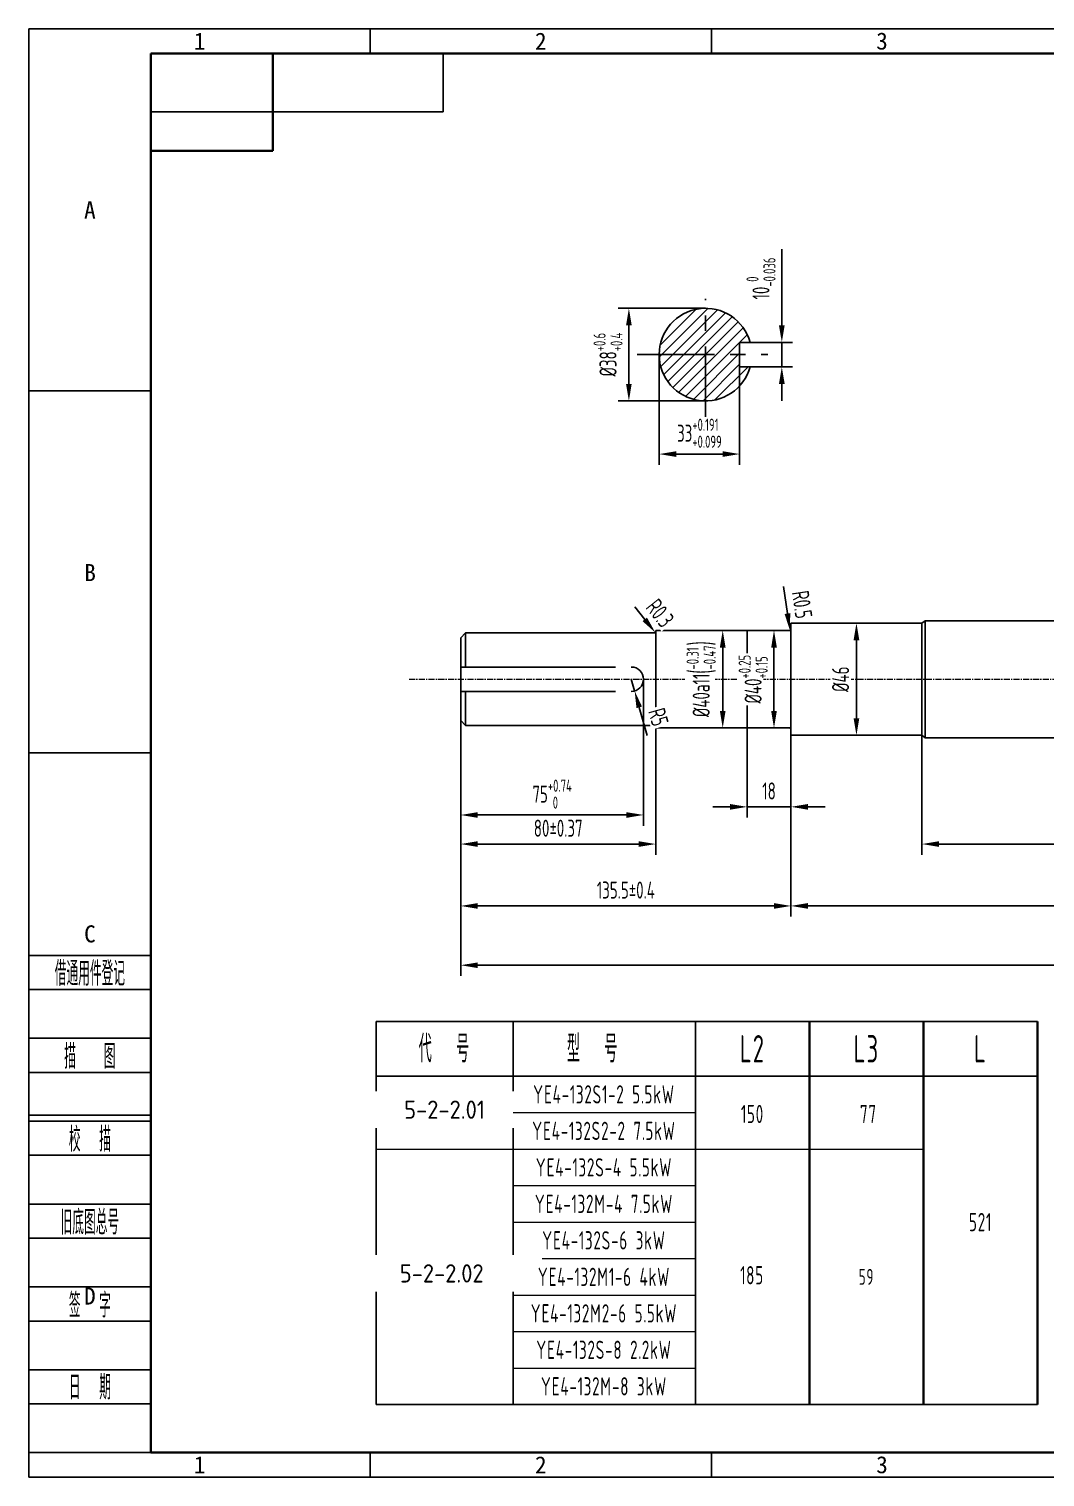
# Model space of a CAD drawing. Header units: millimetres. Extents: x 189 to 1029, y 82 to 676.
# Drawn here: x 189 to 606, y 82 to 676 of the extents above; entities that cross this region are included whole.
import ezdxf
from ezdxf.enums import TextEntityAlignment as Align

# ---------------------------------------------------------------- set-up
doc = ezdxf.new("R2010")
doc.units = ezdxf.units.MM
doc.header["$LTSCALE"] = 2
doc.linetypes.add('CENTER', pattern=[50.8, 31.75, -6.35, 6.35, -6.35])
doc.linetypes.add('G', pattern=[2, 1.25, -0.25, 0.25, -0.25])
for name, color, linetype, lineweight in [('05', 1, 'G', 0), ('1粗实线', 7, 'Continuous', 35), ('4剖面线层', 4, 'Continuous', 18), ('5标注层', 3, 'Continuous', 18), ('尺寸线层', 3, 'Continuous', 18), ('粗实线层', 7, 'Continuous', 35), ('细实线层', 7, 'Continuous', 18)]:
    doc.layers.add(name, color=color, linetype=linetype, lineweight=lineweight)
for name, color, linetype in [('2细线层', 3, 'Continuous'), ('6文字层', 2, 'Continuous'), ('6文本', 2, 'Continuous'), ('7标注层', 3, 'Continuous'), ('图框层', 7, 'Continuous')]:
    doc.layers.add(name, color=color, linetype=linetype)
doc.styles.add('PC_TEXTSTYLE', font='ISOCP.SHX', dxfattribs={"width": 0.707, "bigfont": 'GBCBIG.SHX'})
doc.styles.get("Standard").update_dxf_attribs({"font": 'SimSun.ttf'})
doc.styles.add('机械', font='isocp', dxfattribs={"width": 0.667, "bigfont": 'gbcbig.shx'})
doc.styles.add('标准', font='isocp', dxfattribs={"width": 0.667, "bigfont": 'gbcbig.shx'})
doc.dimstyles.new('GB_LINEAR', dxfattribs={"dimtxt": 3.5, "dimasz": 3.5, "dimexe": 2.2, "dimexo": 0, "dimgap": 1.5, "dimtad": 1, "dimdsep": 46, "dimtxsty": 'PC_TEXTSTYLE', "dimcen": 0, "dimclrd": 3, "dimclre": 3, "dimclrt": 2, "dimadec": 0, "dimazin": 2, "dimtp": 0.1, "dimtm": 0.1, "dimtfac": 0.71, "dimtdec": 3, "dimtmove": 0, "dimatfit": 3, "dimfxl": 1, "dimtfill": 1, "dimarcsym": 0})
doc.dimstyles.new('GB_RADIAL', dxfattribs={"dimtxt": 3.5, "dimasz": 3.5, "dimexe": 2.2, "dimexo": 2, "dimgap": 1.5, "dimtad": 1, "dimjust": 4, "dimdsep": 46, "dimtxsty": 'PC_TEXTSTYLE', "dimcen": 0, "dimclrd": 3, "dimclre": 3, "dimclrt": 2, "dimadec": 0, "dimazin": 2, "dimtp": 0.1, "dimtm": 0.1, "dimtfac": 0.71, "dimtdec": 3, "dimtmove": 0, "dimatfit": 2, "dimfxl": 1, "dimtfill": 1, "dimarcsym": 0})

# ---------------------------------------------------------------- blocks, each defined once
blk = doc.blocks.new('*D9')
at = {"layer": '7标注层', "color": 3, "linetype": 'Continuous', "lineweight": -2, "transparency": 16777216}
for p, q in [((473.34, 429.04), (468.94, 429.04)), ((473.34, 422.04), (473.34, 396.04)), ((473.34, 389.04), (468.94, 389.04))]:
    blk.add_line(p, q, dxfattribs=at)
at = {"layer": '7标注层', "color": 3, "transparency": 16777216}
for points in [[(474.51, 422.04), (472.17, 422.04), (473.34, 429.04)], [(472.17, 396.04), (474.51, 396.04), (473.34, 389.04)]]:
    blk.add_solid(points, dxfattribs=at)
at = {"layer": 'Defpoints', "color": 0, "transparency": 16777216}
for p in [(473.34, 429.04), (473.34, 389.04), (473.34, 389.04)]:
    blk.add_point(p, dxfattribs=at)
at = {"layer": '7标注层', "color": 2, "transparency": 16777216, "insert": (464.51, 409.04), "char_height": 7, "attachment_point": 5, "rotation": 90, "style": 'PC_TEXTSTYLE', "bg_fill": 3, "box_fill_scale": 1.1, "bg_fill_color": 257, "bg_fill_transparency": 0}
blk.add_mtext('{\\A1;%%c40{}{{a11\\H0.7143x;{\\H2x;\\W0.5;(}\\S-0.31^ -0.47;{\\H2x;\\W0.5;)}}}}', dxfattribs=at)
blk = doc.blocks.new('*D10')
at = {"layer": '7标注层', "color": 3, "linetype": 'Continuous', "lineweight": -2, "transparency": 16777216}
for p, q in [((528.21, 432.04), (523.81, 432.04)), ((528.21, 425.04), (528.21, 393.04)), ((528.21, 386.04), (523.81, 386.04))]:
    blk.add_line(p, q, dxfattribs=at)
at = {"layer": '7标注层', "color": 3, "transparency": 16777216}
for points in [[(529.38, 425.04), (527.04, 425.04), (528.21, 432.04)], [(527.04, 393.04), (529.38, 393.04), (528.21, 386.04)]]:
    blk.add_solid(points, dxfattribs=at)
at = {"layer": 'Defpoints', "color": 0, "transparency": 16777216}
for p in [(528.21, 432.04), (528.21, 386.04), (528.21, 386.04)]:
    blk.add_point(p, dxfattribs=at)
at = {"layer": '7标注层', "color": 2, "transparency": 16777216, "insert": (521.71, 409.04), "char_height": 7, "attachment_point": 5, "rotation": 90, "style": 'PC_TEXTSTYLE', "bg_fill": 3, "box_fill_scale": 1.1, "bg_fill_color": 257, "bg_fill_transparency": 0}
blk.add_mtext('%%c46', dxfattribs=at)
blk = doc.blocks.new('*D41')
at = {"layer": '7标注层', "color": 3, "linetype": 'Continuous', "lineweight": -2, "transparency": 16777216}
for p, q in [((501.34, 389.04), (501.34, 311.64)), ((800.34, 389.04), (800.34, 311.64)), ((508.34, 316.04), (793.34, 316.04))]:
    blk.add_line(p, q, dxfattribs=at)
at = {"layer": '7标注层', "color": 3, "transparency": 16777216}
for points in [[(508.34, 317.21), (508.34, 314.87), (501.34, 316.04)], [(793.34, 314.87), (793.34, 317.21), (800.34, 316.04)]]:
    blk.add_solid(points, dxfattribs=at)
at = {"layer": 'Defpoints', "color": 0, "transparency": 16777216}
for p in [(501.34, 389.04), (800.34, 389.04), (800.34, 316.04)]:
    blk.add_point(p, dxfattribs=at)
at = {"layer": '7标注层', "color": 2, "transparency": 16777216, "insert": (650.84, 324.59), "char_height": 7, "attachment_point": 5, "style": 'PC_TEXTSTYLE', "bg_fill": 3, "box_fill_scale": 1.1, "bg_fill_color": 257, "bg_fill_transparency": 0}
blk.add_mtext('{\\A1;299h11{}{\\H0.71x;\\C2;\\S 0^ -0.32;}}', dxfattribs=at)
blk = doc.blocks.new('*D4')
at = {"layer": '7标注层', "color": 3, "linetype": 'Continuous', "lineweight": -2, "transparency": 16777216}
for p, q in [((555.08, 386.04), (555.08, 337.02)), ((741.34, 386.04), (741.34, 337.02)), ((562.08, 341.42), (734.34, 341.42))]:
    blk.add_line(p, q, dxfattribs=at)
at = {"layer": '7标注层', "color": 3, "transparency": 16777216}
for points in [[(562.08, 342.59), (562.08, 340.26), (555.08, 341.42)], [(734.34, 340.26), (734.34, 342.59), (741.34, 341.42)]]:
    blk.add_solid(points, dxfattribs=at)
at = {"layer": 'Defpoints', "color": 0, "transparency": 16777216}
for p in [(555.08, 386.04), (741.34, 386.04), (741.34, 341.42)]:
    blk.add_point(p, dxfattribs=at)
at = {"layer": '7标注层', "color": 2, "transparency": 16777216, "insert": (649.69, 347.92), "char_height": 7, "attachment_point": 5, "style": 'PC_TEXTSTYLE', "bg_fill": 3, "box_fill_scale": 1.1, "bg_fill_color": 257, "bg_fill_transparency": 0}
blk.add_mtext('L2', dxfattribs=at)
blk = doc.blocks.new('*D7')
at = {"layer": '7标注层', "color": 3, "linetype": 'Continuous', "lineweight": -2, "transparency": 16777216}
for p, q in [((365.84, 392.04), (365.84, 311.64)), ((501.34, 389.04), (501.34, 311.64)), ((494.34, 316.04), (372.84, 316.04))]:
    blk.add_line(p, q, dxfattribs=at)
at = {"layer": '7标注层', "color": 3, "transparency": 16777216}
for points in [[(372.84, 317.21), (372.84, 314.87), (365.84, 316.04)], [(494.34, 314.87), (494.34, 317.21), (501.34, 316.04)]]:
    blk.add_solid(points, dxfattribs=at)
at = {"layer": 'Defpoints', "color": 0, "transparency": 16777216}
for p in [(365.84, 392.04), (501.34, 389.04), (365.84, 316.04)]:
    blk.add_point(p, dxfattribs=at)
at = {"layer": '7标注层', "color": 2, "transparency": 16777216, "insert": (433.59, 322.54), "char_height": 7, "attachment_point": 5, "style": 'PC_TEXTSTYLE', "bg_fill": 3, "box_fill_scale": 1.1, "bg_fill_color": 257, "bg_fill_transparency": 0}
blk.add_mtext('135.5%%p0.4', dxfattribs=at)
blk = doc.blocks.new('*D25')
at = {"layer": '7标注层', "color": 3, "linetype": 'Continuous', "lineweight": -2, "transparency": 16777216}
for p, q in [((365.84, 392.04), (365.84, 287.31)), ((877.34, 396.44), (877.34, 287.31)), ((372.84, 291.71), (870.34, 291.71))]:
    blk.add_line(p, q, dxfattribs=at)
at = {"layer": '7标注层', "color": 3, "transparency": 16777216}
for points in [[(372.84, 292.87), (372.84, 290.54), (365.84, 291.71)], [(870.34, 290.54), (870.34, 292.87), (877.34, 291.71)]]:
    blk.add_solid(points, dxfattribs=at)
at = {"layer": 'Defpoints', "color": 0, "transparency": 16777216}
for p in [(365.84, 392.04), (877.34, 396.44), (877.34, 291.71)]:
    blk.add_point(p, dxfattribs=at)
at = {"layer": '7标注层', "color": 2, "transparency": 16777216, "insert": (621.59, 298.21), "char_height": 7, "attachment_point": 5, "style": 'PC_TEXTSTYLE', "bg_fill": 3, "box_fill_scale": 1.1, "bg_fill_color": 257, "bg_fill_transparency": 0}
blk.add_mtext('L%%p1', dxfattribs=at)
blk = doc.blocks.new('*D8')
at = {"layer": '7标注层', "color": 3, "linetype": 'Continuous', "lineweight": -2, "transparency": 16777216}
for p, q in [((483.34, 389.04), (483.34, 352.28)), ((501.34, 389.04), (501.34, 352.28)), ((476.34, 356.68), (469.34, 356.68)), ((483.34, 356.68), (501.34, 356.68)), ((508.34, 356.68), (515.34, 356.68))]:
    blk.add_line(p, q, dxfattribs=at)
at = {"layer": '7标注层', "color": 3, "transparency": 16777216}
for points in [[(476.34, 355.51), (476.34, 357.84), (483.34, 356.68)], [(508.34, 357.84), (508.34, 355.51), (501.34, 356.68)]]:
    blk.add_solid(points, dxfattribs=at)
at = {"layer": 'Defpoints', "color": 0, "transparency": 16777216}
for p in [(483.34, 389.04), (501.34, 389.04), (501.34, 356.68)]:
    blk.add_point(p, dxfattribs=at)
at = {"layer": '7标注层', "color": 2, "transparency": 16777216, "insert": (492.34, 363.18), "char_height": 7, "attachment_point": 5, "style": 'PC_TEXTSTYLE', "bg_fill": 3, "box_fill_scale": 1.1, "bg_fill_color": 257, "bg_fill_transparency": 0}
blk.add_mtext('18', dxfattribs=at)
blk = doc.blocks.new('*D14')
at = {"layer": '7标注层', "color": 3, "linetype": 'Continuous', "lineweight": -2, "transparency": 16777216}
for p, q in [((466.27, 561.19), (430.44, 561.19)), ((434.84, 554.19), (434.84, 530.19)), ((466.27, 523.19), (430.44, 523.19))]:
    blk.add_line(p, q, dxfattribs=at)
at = {"layer": '7标注层', "color": 3, "transparency": 16777216}
for points in [[(436, 554.19), (433.67, 554.19), (434.84, 561.19)], [(433.67, 530.19), (436, 530.19), (434.84, 523.19)]]:
    blk.add_solid(points, dxfattribs=at)
at = {"layer": 'Defpoints', "color": 0, "transparency": 16777216}
for p in [(466.27, 561.19), (434.84, 523.19), (466.27, 523.19)]:
    blk.add_point(p, dxfattribs=at)
at = {"layer": '7标注层', "color": 2, "transparency": 16777216, "insert": (426.29, 542.19), "char_height": 7, "attachment_point": 5, "rotation": 90, "style": 'PC_TEXTSTYLE', "bg_fill": 3, "box_fill_scale": 1.1, "bg_fill_color": 257, "bg_fill_transparency": 0}
blk.add_mtext('{\\A1;%%c38{}{\\H0.71x;\\C2;\\S+0.6^ +0.4;}}', dxfattribs=at)
blk = doc.blocks.new('*D13')
at = {"layer": '7标注层', "color": 3, "linetype": 'Continuous', "lineweight": -2, "transparency": 16777216}
for p, q in [((497.59, 554.19), (497.59, 585.39)), ((480.27, 547.19), (501.99, 547.19)), ((497.59, 547.19), (497.59, 537.19)), ((480.27, 537.19), (501.99, 537.19)), ((497.59, 530.19), (497.59, 523.19))]:
    blk.add_line(p, q, dxfattribs=at)
at = {"layer": '7标注层', "color": 3, "transparency": 16777216}
for points in [[(496.42, 554.19), (498.76, 554.19), (497.59, 547.19)], [(498.76, 530.19), (496.42, 530.19), (497.59, 537.19)]]:
    blk.add_solid(points, dxfattribs=at)
at = {"layer": 'Defpoints', "color": 0, "transparency": 16777216}
for p in [(480.27, 547.19), (480.27, 537.19), (497.59, 537.19)]:
    blk.add_point(p, dxfattribs=at)
at = {"layer": '7标注层', "color": 2, "transparency": 16777216, "insert": (489.04, 573.38), "char_height": 7, "attachment_point": 5, "rotation": 90, "style": 'PC_TEXTSTYLE', "bg_fill": 3, "box_fill_scale": 1.1, "bg_fill_color": 257, "bg_fill_transparency": 0}
blk.add_mtext('{\\A1;10{}{\\H0.71x;\\C2;\\S 0^ -0.036;}}', dxfattribs=at)
blk = doc.blocks.new('*D12')
at = {"layer": '7标注层', "color": 3, "linetype": 'Continuous', "lineweight": -2, "transparency": 16777216}
for p, q in [((447.27, 542.19), (447.27, 496.99)), ((480.27, 542.19), (480.27, 496.99)), ((454.27, 501.39), (473.27, 501.39))]:
    blk.add_line(p, q, dxfattribs=at)
at = {"layer": '7标注层', "color": 3, "transparency": 16777216}
for points in [[(454.27, 502.56), (454.27, 500.22), (447.27, 501.39)], [(473.27, 500.22), (473.27, 502.56), (480.27, 501.39)]]:
    blk.add_solid(points, dxfattribs=at)
at = {"layer": 'Defpoints', "color": 0, "transparency": 16777216}
for p in [(447.27, 542.19), (480.27, 542.19), (480.27, 501.39)]:
    blk.add_point(p, dxfattribs=at)
at = {"layer": '7标注层', "color": 2, "transparency": 16777216, "insert": (463.77, 509.94), "char_height": 7, "attachment_point": 5, "style": 'PC_TEXTSTYLE', "bg_fill": 3, "box_fill_scale": 1.1, "bg_fill_color": 257, "bg_fill_transparency": 0}
blk.add_mtext('{\\A1;33{}{\\H0.71x;\\C2;\\S+0.191^ +0.099;}}', dxfattribs=at)
blk = doc.blocks.new('ZwmFrameMain_A3^_^无分区图框^_^landscape')
at = {"layer": '1粗实线'}
for p, q in [((390, 287), (0, 287)), ((0, 287), (0, 0)), ((25, 287), (25, 267)), ((25, 267), (0, 267)), ((0, 0), (390, 0))]:
    blk.add_line(p, q, dxfattribs=at)
at = {"layer": '2细线层'}
for p, q in [((395, 292), (-25, 292)), ((-25, 292), (0, 292)), ((-25, 287), (-25, 292)), ((45, 287), (45, 292)), ((115, 287), (115, 292)), ((-25, 289), (-25, -5)), ((-25, 217.75), (0, 217.75)), ((-25, 143.5), (0, 143.5)), ((-25, 69.25), (0, 69.25)), ((45, -5), (45, 0)), ((115, -5), (115, 0)), ((-25, -5), (395, -5))]:
    blk.add_line(p, q, dxfattribs=at)
at = {"layer": '6文本', "char_height": 3.5, "attachment_point": 5}
for s, insert in [('1', (10, 289.5)), ('2', (80, 289.5)), ('3', (150, 289.5)), ('A', (-12.5, 254.875)), ('B', (-12.458, 180.5)), ('C', (-12.5, 106.375)), ('D', (-12.5, 32.125)), ('1', (10, -2.5)), ('2', (80, -2.5)), ('3', (150, -2.5))]:
    blk.add_mtext_dynamic_manual_height_columns(s, width=32.54412, gutter_width=159.57, heights=[0], dxfattribs=dict(at, insert=insert))
blk = doc.blocks.new('ZwmFrameMain_图样代号')
at = {"layer": '2细线层', "linetype": 'Continuous'}
for p in [(60, 0), (0, -12)]:
    blk.add_line(p, (60, -12), dxfattribs=at)
at = {"layer": '6文字层', "style": 'PC_TEXTSTYLE', "width": 3.066155}
blk.add_attdef('图样代号', text='', height=7, rotation=180, dxfattribs=at).set_placement((58.24, -2.4), (2.35, -2.4), align=Align.FIT)
blk = doc.blocks.new('ZwmFrameMain_附加栏')
at = {"layer": '2细线层'}
for p, q in [((-25, 102), (0, 102)), ((-25, 95), (0, 95)), ((-25, 85), (0, 85)), ((-25, 78), (0, 78)), ((-25, 68), (0, 68)), ((-25, 61), (0, 61)), ((-25, 51), (0, 51)), ((-25, 44), (0, 44)), ((-25, 34), (0, 34)), ((-25, 27), (0, 27)), ((-25, 17), (0, 17)), ((-25, 10), (0, 10)), ((-25, 0), (0, 0))]:
    blk.add_line(p, q, dxfattribs=at)
at = {"layer": '6文字层', "color": 3, "style": 'PC_TEXTSTYLE'}
for s, width, p in [('借通用件登记', 0.667, (-12.5, 98.5)), ('描   图', 0.6667, (-12.5, 81.5)), ('校  描', 0.667, (-12.5, 64.5)), ('旧底图总号', 0.667, (-12.5, 47.5)), ('签  字', 0.667, (-12.5, 30.5)), ('日  期', 0.667, (-12.49, 13.6))]:
    blk.add_text(s, height=5, dxfattribs=dict(at, width=width)).set_placement(p, align=Align.MIDDLE)
at = {"layer": '6文字层', "style": 'PC_TEXTSTYLE'}
for tag, width, p, p2 in [('借通用件登记', 0.671328, (-23.44, 86.36), (-1.25, 86.36)), ('描图', 2.120922, (-23.44, 69.36), (-1.25, 69.36)), ('校图', 2.149976, (-23.75, 52.06), (-1.25, 52.06)), ('旧底图总号', 0.761452, (-22.84, 35.67), (-1.86, 35.67)), ('签字', 2.026939, (-23.14, 18.37), (-1.56, 18.37)), ('日期', 1.89999, (-22.84, 1.37), (-2.17, 1.37))]:
    blk.add_attdef(tag, text='', height=5, dxfattribs=dict(at, width=width)).set_placement(p, p2, align=Align.FIT)
blk = doc.blocks.new('*D22')
at = {"layer": '5标注层', "color": 3, "lineweight": -2, "transparency": 16777216}
blk.add_line((437.29, 438.67), (441.36, 433.58), dxfattribs=at)
at = {"layer": '5标注层', "color": 2, "transparency": 16777216, "insert": (447.64, 436.13), "char_height": 7, "attachment_point": 5, "rotation": 308.62656, "style": 'PC_TEXTSTYLE', "bg_fill": 3, "box_fill_scale": 1.1, "bg_fill_color": 257, "bg_fill_transparency": 0}
blk.add_mtext('R0.3', dxfattribs=at)
at = {"layer": '5标注层', "color": 3, "transparency": 16777216}
blk.add_solid([(440.45, 432.85), (442.27, 434.3), (445.73, 428.11)], dxfattribs=at)
at = {"layer": 'Defpoints', "color": 0, "transparency": 16777216}
for p in [(445.54, 428.34), (445.73, 428.11)]:
    blk.add_point(p, dxfattribs=at)
blk = doc.blocks.new('*D23')
at = {"layer": '5标注层', "color": 3, "lineweight": -2, "transparency": 16777216}
blk.add_line((498.27, 447.05), (499.89, 435.97), dxfattribs=at)
at = {"layer": 'Defpoints', "color": 0, "transparency": 16777216}
for p in [(500.84, 429.54), (500.91, 429.05)]:
    blk.add_point(p, dxfattribs=at)
at = {"layer": '5标注层', "color": 2, "transparency": 16777216, "insert": (505.92, 439.65), "char_height": 7, "attachment_point": 5, "rotation": 278.36621, "style": 'PC_TEXTSTYLE', "bg_fill": 3, "box_fill_scale": 1.1, "bg_fill_color": 257, "bg_fill_transparency": 0}
blk.add_mtext('R0.5', dxfattribs=at)
at = {"layer": '5标注层', "color": 3, "transparency": 16777216}
blk.add_solid([(498.74, 435.8), (501.05, 436.14), (500.91, 429.05)], dxfattribs=at)
blk = doc.blocks.new('*D24')
at = {"layer": '5标注层', "color": 3, "linetype": 'Continuous', "lineweight": -2, "transparency": 16777216}
for p, q in [((365.84, 409.04), (365.84, 348.94)), ((440.84, 409.04), (440.84, 348.94)), ((433.84, 353.34), (372.84, 353.34))]:
    blk.add_line(p, q, dxfattribs=at)
at = {"layer": '5标注层', "color": 3, "transparency": 16777216}
for points in [[(372.84, 354.5), (372.84, 352.17), (365.84, 353.34)], [(433.84, 352.17), (433.84, 354.5), (440.84, 353.34)]]:
    blk.add_solid(points, dxfattribs=at)
at = {"layer": 'Defpoints', "color": 0, "transparency": 16777216}
for p in [(365.84, 409.04), (440.84, 409.04), (365.84, 353.34)]:
    blk.add_point(p, dxfattribs=at)
at = {"layer": '5标注层', "color": 2, "transparency": 16777216, "insert": (403.34, 361.89), "char_height": 7, "attachment_point": 5, "style": 'PC_TEXTSTYLE', "bg_fill": 3, "box_fill_scale": 1.1, "bg_fill_color": 257, "bg_fill_transparency": 0}
blk.add_mtext('{\\A1;75{}{\\H0.71x;\\C2;\\S+0.74^  0;}}', dxfattribs=at)
blk = doc.blocks.new('*D26')
at = {"layer": '5标注层', "color": 3, "linetype": 'Continuous', "lineweight": -2, "transparency": 16777216}
for p, q in [((365.84, 392.04), (365.84, 337.02)), ((445.84, 389.04), (445.84, 337.02)), ((438.84, 341.42), (372.84, 341.42))]:
    blk.add_line(p, q, dxfattribs=at)
at = {"layer": '5标注层', "color": 3, "transparency": 16777216}
for points in [[(372.84, 342.59), (372.84, 340.26), (365.84, 341.42)], [(438.84, 340.26), (438.84, 342.59), (445.84, 341.42)]]:
    blk.add_solid(points, dxfattribs=at)
at = {"layer": 'Defpoints', "color": 0, "transparency": 16777216}
for p in [(365.84, 392.04), (445.84, 389.04), (365.84, 341.42)]:
    blk.add_point(p, dxfattribs=at)
at = {"layer": '5标注层', "color": 2, "transparency": 16777216, "insert": (405.84, 347.92), "char_height": 7, "attachment_point": 5, "style": 'PC_TEXTSTYLE', "bg_fill": 3, "box_fill_scale": 1.1, "bg_fill_color": 257, "bg_fill_transparency": 0}
blk.add_mtext('80%%p0.37', dxfattribs=at)
blk = doc.blocks.new('*D33')
at = {"layer": '5标注层', "color": 3, "linetype": 'Continuous', "lineweight": -2, "transparency": 16777216}
for p, q in [((491.47, 429.04), (498.78, 429.04)), ((494.38, 422.04), (494.38, 396.04)), ((491.47, 389.04), (498.78, 389.04))]:
    blk.add_line(p, q, dxfattribs=at)
at = {"layer": '5标注层', "color": 3, "transparency": 16777216}
for points in [[(495.55, 422.04), (493.22, 422.04), (494.38, 429.04)], [(493.22, 396.04), (495.55, 396.04), (494.38, 389.04)]]:
    blk.add_solid(points, dxfattribs=at)
at = {"layer": 'Defpoints', "color": 0, "transparency": 16777216}
for p in [(491.47, 429.04), (491.47, 389.04), (494.38, 389.04)]:
    blk.add_point(p, dxfattribs=at)
at = {"layer": '5标注层', "color": 2, "transparency": 16777216, "insert": (485.83, 409.04), "char_height": 7, "attachment_point": 5, "rotation": 90, "style": 'PC_TEXTSTYLE', "bg_fill": 3, "box_fill_scale": 1.1, "bg_fill_color": 257, "bg_fill_transparency": 0}
blk.add_mtext('{\\A1;%%c40{}{\\H0.71x;\\C2;\\S+0.25^ +0.15;}}', dxfattribs=at)
blk = doc.blocks.new('*D35')
at = {"layer": '5标注层', "color": 3, "lineweight": -2, "transparency": 16777216}
for p, q in [((435.84, 409.04), (437.2, 404.23)), ((442.33, 386), (439.1, 397.49))]:
    blk.add_line(p, q, dxfattribs=at)
at = {"layer": 'Defpoints', "color": 0, "transparency": 16777216}
for p in [(435.84, 409.04), (437.2, 404.23)]:
    blk.add_point(p, dxfattribs=at)
at = {"layer": '5标注层', "color": 2, "transparency": 16777216, "insert": (446.97, 393.51), "char_height": 7, "attachment_point": 5, "rotation": 285.73969, "style": 'PC_TEXTSTYLE', "bg_fill": 3, "box_fill_scale": 1.1, "bg_fill_color": 257, "bg_fill_transparency": 0}
blk.add_mtext('R5', dxfattribs=at)
at = {"layer": '5标注层', "color": 3, "transparency": 16777216}
blk.add_solid([(440.22, 397.81), (437.97, 397.17), (437.2, 404.23)], dxfattribs=at)

msp = doc.modelspace()

# ---------------------------------------------------------------- hatches: boundary and pattern name
at = {"layer": '4剖面线层'}
h = msp.add_hatch(dxfattribs=at)
h.set_pattern_fill('ANSI31', color=256)
h.set_pattern_definition([(45, (447.2657, 523.1925), (-2.24506, 2.24506), [])])
h.paths.add_polyline_path([(447.266, 542.193), (466.266, 542.193), (466.266, 523.193, -0.4142136)])
h.paths.add_polyline_path([(447.266, 542.193, -0.4142136), (466.266, 561.193), (466.266, 542.193)])
h.paths.add_polyline_path([(466.266, 523.193), (466.266, 542.193), (480.266, 542.193), (480.266, 537.193), (484.596, 537.193, -0.3382016)])
h.paths.add_polyline_path([(466.266, 542.193), (466.266, 561.193, -0.3382016), (484.596, 547.193), (480.266, 547.193), (480.266, 542.193)])

# ---------------------------------------------------------------- linework, layer by layer
at = {"color": 1, "linetype": 'CENTER', "ltscale": 0.5}
for p, q in [((466.266, 513.785), (466.266, 565.13)), ((438.257, 542.193), (491.861, 542.193))]:
    msp.add_line(p, q, dxfattribs=at)
at = {"linetype": 'CENTER'}
for p, q in [((480.266, 537.193), (480.266, 547.193)), ((365.84, 426.041), (367.84, 428.041)), ((367.84, 428.041), (367.84, 414.041)), ((501.34, 432.041), (501.34, 429.541)), ((365.84, 409.041), (365.84, 426.041)), ((365.84, 414.041), (435.84, 414.041)), ((365.84, 409.041), (365.84, 392.041)), ((365.84, 404.041), (435.84, 404.041)), ((367.84, 404.041), (367.84, 390.041)), ((440.84, 409.041), (440.84, 409.041)), ((365.84, 392.041), (367.84, 390.041)), ((501.34, 386.041), (501.34, 388.541))]:
    msp.add_line(p, q, dxfattribs=at)
for p, q in [((480.266, 547.193), (484.596, 547.193)), ((480.266, 537.193), (484.596, 537.193)), ((445.54, 428.041), (367.84, 428.041)), ((500.84, 429.041), (445.84, 429.041)), ((445.84, 429.041), (445.84, 428.341)), ((445.84, 428.341), (445.84, 389.741)), ((501.34, 432.041), (555.079, 432.041)), ((556.34, 433.041), (555.079, 432.041)), ((555.079, 386.041), (555.079, 432.041)), ((556.34, 433.041), (741.34, 433.041)), ((556.34, 433.041), (556.34, 409.041)), ((556.34, 385.041), (556.34, 409.041)), ((445.54, 390.041), (367.84, 390.041)), ((445.84, 389.741), (445.84, 389.041)), ((500.84, 389.041), (445.84, 389.041)), ((501.34, 386.041), (555.079, 386.041)), ((556.34, 385.041), (555.079, 386.041)), ((556.34, 385.041), (741.34, 385.041)), ((331.164, 268.676), (331.164, 111.498)), ((331.164, 268.676), (462.146, 268.676)), ((387.299, 268.676), (387.299, 111.498)), ((462.146, 268.676), (462.146, 111.498)), ((462.146, 268.676), (602.483, 268.676)), ((331.164, 246.222), (462.146, 246.222)), ((462.146, 246.222), (602.483, 246.222)), ((331.164, 111.498), (462.146, 111.498)), ((462.146, 111.498), (602.483, 111.498))]:
    msp.add_line(p, q)
for centre, radius, start, end in [((466.266, 542.193), 19, 15.257523, 344.742477), ((445.54, 428.341), 0.3, 270, 0), ((500.84, 429.541), 0.5, 270, 0)]:
    msp.add_arc(centre, radius, start, end)
at = {"layer": '05'}
msp.add_line((344.632, 409.041), (905.512, 409.041), dxfattribs=at)
at = {"layer": '粗实线层'}
for p, q in [((508.925, 268.676), (508.925, 111.498)), ((555.704, 268.676), (555.704, 111.498)), ((602.483, 268.676), (602.483, 111.498))]:
    msp.add_line(p, q, dxfattribs=at)
at = {"layer": '细实线层'}
for p, q in [((331.164, 216.283), (462.146, 216.283)), ((462.146, 216.283), (555.704, 216.283)), ((387.299, 201.314), (462.146, 201.314)), ((387.299, 186.345), (462.146, 186.345)), ((387.299, 171.375), (462.146, 171.375)), ((387.299, 156.406), (462.146, 156.406)), ((387.299, 141.437), (462.146, 141.437)), ((387.299, 126.467), (462.146, 126.467))]:
    msp.add_line(p, q, dxfattribs=at)

# ---------------------------------------------------------------- block references
at = {"layer": '图框层', "xscale": 2, "yscale": 2, "zscale": 2}
for name, p in [('ZwmFrameMain_图样代号', (238.694, 665.769)), ('ZwmFrameMain_附加栏', (238.694, 91.769))]:
    msp.add_blockref(name, p, dxfattribs=at)

# ---------------------------------------------------------------- texts
at = {"layer": '尺寸线层', "linetype": 'Continuous', "lineweight": 18, "char_height": 11.227, "attachment_point": 5, "line_spacing_factor": 0.839832, "style": '标准'}
for s, insert, width in [('\\T1.1;代  号', (359.232, 257.449), 56.13497), ('\\T1.1;型  号', (420.045, 257.449), 65.4908), ('\\T1.1;L2', (485.535, 257.449), 46.77914), ('\\T1.1;L3', (532.314, 257.449), 46.77914), ('\\T1.1;L', (579.094, 257.449), 46.77914)]:
    msp.add_mtext(s, dxfattribs=dict(at, insert=insert, width=width))
at = {"layer": '尺寸线层', "attachment_point": 5, "line_spacing_factor": 0.839832, "style": '机械'}
for s, insert, char_height, width in [('{\\T1.1;150}', (485.535, 230.701), 7.48466, 46.77914), ('{\\T1.1;77}', (533.107, 230.701), 7.4847, 46.77914), ('{\\T1.1;YE4-132S-4 5.5kW}', (424.722, 208.799), 7.48466, 74.84663), ('{\\T1.1;YE4-132M-4 7.5kW}', (424.722, 193.829), 7.48466, 74.84663), ('{\\T1.1;521}', (579.094, 186.345), 7.48466, 46.77914), ('{\\T1.1;YE4-132S-6 3kW}', (424.722, 178.86), 7.48466, 74.84663), ('{\\T1.1;YE4-132M1-6 4kW}', (424.722, 163.891), 7.48466, 74.84663), ('{\\T1.1;185}', (485.379, 164.549), 7.48466, 46.77914), ('{\\T1.1;59}', (532.314, 163.891), 6.5491, 46.77914), ('{\\T1.1;YE4-132M2-6 5.5kW}', (424.722, 148.921), 7.48466, 74.84663), ('{\\T1.1;YE4-132S-8 2.2kW}', (424.722, 133.952), 7.48466, 74.84663), ('{\\T1.1;YE4-132M-8 3kW}', (424.722, 118.983), 7.48466, 74.84663)]:
    msp.add_mtext(s, dxfattribs=dict(at, insert=insert, char_height=char_height, width=width))

# ---------------------------------------------------------------- next in the draw order: dimensions: what is measured, and where the dimension line sits
at = {"layer": '7标注层'}
dim = msp.add_linear_dim(base=(497.589, 537.193), p1=(480.266, 547.193), p2=(480.266, 537.193), angle=90, text='{\\A1;<>{}{\\H0.71x;\\C2;\\S 0^ -0.036;}}', dimstyle='GB_LINEAR', override={"dimscale": 2, "dimpost": '<>', "dimtol": 0, "dimlim": 0, "dimtp": 0, "dimtm": 0.036, "dimtvp": 0.1}, dxfattribs=at)
dim.commit()
dim.dimension.update_dxf_attribs({"geometry": '*D13', "text_midpoint": (497.589, 573.381), "dimtype": 160})
dim = msp.add_linear_dim(base=(434.837, 523.193), p1=(466.266, 561.193), p2=(466.266, 523.193), angle=90, text='{\\A1;%%c<>{}{\\H0.71x;\\C2;\\S+0.6^ +0.4;}}', dimstyle='GB_LINEAR', override={"dimscale": 2, "dimpost": '<>', "dimtol": 0, "dimlim": 0, "dimtp": 0.6, "dimtm": -0.4, "dimtvp": 0.1}, dxfattribs=at)
dim.commit()
dim.dimension.update_dxf_attribs({"geometry": '*D14', "text_midpoint": (426.285, 542.193)})
at = {"layer": '7标注层', "linetype": 'CENTER'}
for base, p1, p2, text, override, picture, middle in [((473.34, 389.041), (473.34, 429.041), (473.34, 389.041), '{\\A1;%%c<>{}{{a11\\H0.7143x;{\\H2x;\\W0.5;(}\\S-0.31^ -0.47;{\\H2x;\\W0.5;)}}}}', {"dimscale": 2, "dimpost": '<>', "dimtol": 0, "dimlim": 0, "dimtp": -0.31, "dimtm": 0.47, "dimtvp": 0.1}, '*D9', (464.505, 409.041)), ((528.21, 386.041), (528.21, 432.041), (528.21, 386.041), '%%c<>', {"dimscale": 2, "dimpost": '<>', "dimtvp": 0.1}, '*D10', (521.71, 409.041))]:
    dim = msp.add_linear_dim(base=base, p1=p1, p2=p2, angle=90, text=text, dimstyle='GB_LINEAR', override=override, dxfattribs=at)
    dim.commit()
    dim.dimension.update_dxf_attribs({"geometry": picture, "text_midpoint": middle})

# ---------------------------------------------------------------- next in the draw order: dimensions: what is measured, and where the dimension line sits
at = {"layer": '7标注层'}
dim = msp.add_linear_dim(base=(480.266, 501.388), p1=(447.266, 542.193), p2=(480.266, 542.193), text='{\\A1;<>{}{\\H0.71x;\\C2;\\S+0.191^ +0.099;}}', dimstyle='GB_LINEAR', override={"dimscale": 2, "dimpost": '<>', "dimtol": 0, "dimlim": 0, "dimtp": 0.191, "dimtm": -0.099, "dimtvp": 0.1}, dxfattribs=at)
dim.commit()
dim.dimension.update_dxf_attribs({"geometry": '*D12', "text_midpoint": (463.766, 509.941)})
at = {"layer": '7标注层', "linetype": 'CENTER'}
dim = msp.add_linear_dim(base=(800.34, 316.041), p1=(501.34, 389.041), p2=(800.34, 389.041), text='{\\A1;299h11{}{\\H0.71x;\\C2;\\S 0^ -0.32;}}', dimstyle='GB_LINEAR', override={"dimscale": 2, "dimpost": '<>', "dimtol": 0, "dimlim": 0, "dimtp": 0, "dimtm": 0.32, "dimtvp": 0.1}, dxfattribs=at)
dim.commit()
dim.dimension.update_dxf_attribs({"geometry": '*D41', "text_midpoint": (650.84, 316.041), "dimtype": 160})

# ---------------------------------------------------------------- next in the draw order: dimensions: what is measured, and where the dimension line sits
dim = msp.add_linear_dim(base=(365.84, 316.041), p1=(501.34, 389.041), p2=(365.84, 392.041), text='<>%%p0.4', dimstyle='GB_LINEAR', override={"dimscale": 2, "dimpost": '<>', "dimtvp": 0.1}, dxfattribs=at)
dim.commit()
dim.dimension.update_dxf_attribs({"geometry": '*D7', "text_midpoint": (433.59, 322.541)})
dim = msp.add_linear_dim(base=(741.34, 341.422), p1=(555.079, 386.041), p2=(741.34, 386.041), text='L2', dimstyle='GB_LINEAR', override={"dimscale": 2, "dimpost": '<>', "dimtvp": 0.1}, dxfattribs=at)
dim.commit()
dim.dimension.update_dxf_attribs({"geometry": '*D4', "text_midpoint": (649.694, 341.422), "dimtype": 160})

# ---------------------------------------------------------------- next in the draw order: dimensions: what is measured, and where the dimension line sits
dim = msp.add_linear_dim(base=(877.34, 291.705), p1=(365.84, 392.041), p2=(877.34, 396.441), text='L%%p1', dimstyle='GB_LINEAR', override={"dimscale": 2, "dimpost": '<>', "dimtvp": 0.1}, dxfattribs=at)
dim.commit()
dim.dimension.update_dxf_attribs({"geometry": '*D25', "text_midpoint": (621.59, 298.205)})

# ---------------------------------------------------------------- next in the draw order: linework, layer by layer
at = {"linetype": 'CENTER'}
msp.add_line((483.34, 429.041), (483.34, 389.041), dxfattribs=at)
msp.add_arc((445.54, 389.741), 0.3, 0, 90)

# ---------------------------------------------------------------- next in the draw order: dimensions: what is measured, and where the dimension line sits
at = {"layer": '7标注层', "linetype": 'CENTER'}
dim = msp.add_linear_dim(base=(501.34, 356.676), p1=(483.34, 389.041), p2=(501.34, 389.041), dimstyle='GB_LINEAR', override={"dimscale": 2, "dimlfac": 1, "dimtvp": 0.1}, dxfattribs=at)
dim.commit()
dim.dimension.update_dxf_attribs({"geometry": '*D8', "text_midpoint": (492.34, 363.176)})

# ---------------------------------------------------------------- next in the draw order: linework, layer by layer
msp.add_line((501.34, 429.541), (501.34, 388.541))
msp.add_arc((500.84, 388.541), 0.5, 360, 90)

# ---------------------------------------------------------------- next in the draw order: block references
at = {"layer": '图框层', "xscale": 2, "yscale": 2, "zscale": 2}
msp.add_blockref('ZwmFrameMain_A3^_^无分区图框^_^landscape', (238.694, 91.769), dxfattribs=at)

# ---------------------------------------------------------------- next in the draw order: texts
at = {"layer": '尺寸线层', "char_height": 7.48466, "width": 74.84663, "attachment_point": 5, "line_spacing_factor": 0.839832, "style": '机械', "bg_fill": 2}
for s, insert in [('{\\Fisocp.shx|c134;\\W1;5-2-2.01}', (359.232, 232.468)), ('{\\Fisocp.shx|c134;\\W1;5-2-2.02}', (358.048, 165.301))]:
    msp.add_mtext(s, dxfattribs=dict(at, insert=insert))

# ---------------------------------------------------------------- next in the draw order: dimensions: what is measured, and where the dimension line sits
at = {"layer": '5标注层'}
for center, mpoint, picture, middle in [((445.54, 428.341), (445.728, 428.107), '*D22', (442.558, 432.074)), ((500.84, 429.541), (500.913, 429.046), '*D23', (499.494, 438.699))]:
    dim = msp.add_radius_dim(center=center, mpoint=mpoint, dimstyle='GB_RADIAL', override={"dimscale": 2, "dimtvp": 0.1}, dxfattribs=at)
    dim.commit()
    dim.dimension.update_dxf_attribs({"geometry": picture, "text_midpoint": middle, "dimtype": 164})
dim = msp.add_linear_dim(base=(365.84, 353.338), p1=(440.84, 409.041), p2=(365.84, 409.041), text='{\\A1;<>{}{\\H0.71x;\\C2;\\S+0.74^  0;}}', dimstyle='GB_LINEAR', override={"dimscale": 2, "dimpost": '<>', "dimtol": 0, "dimlim": 0, "dimtp": 0.74, "dimtm": 0, "dimtvp": 0.1}, dxfattribs=at)
dim.commit()
dim.dimension.update_dxf_attribs({"geometry": '*D24', "text_midpoint": (403.34, 361.889)})

# ---------------------------------------------------------------- next in the draw order: linework, layer by layer
msp.add_arc((435.84, 409.041), 5, 270, 90)
at = {"layer": '细实线层'}
msp.add_line((387.299, 231.253), (462.146, 231.253), dxfattribs=at)

# ---------------------------------------------------------------- next in the draw order: texts
at = {"layer": '尺寸线层', "char_height": 7.48466, "width": 74.84663, "attachment_point": 5, "line_spacing_factor": 0.839832, "style": '机械'}
for s, insert in [('{\\T1.1;YE4-132S1-2 5.5kW}', (424.722, 238.737)), ('{\\T1.1;YE4-132S2-2 7.5kW}', (424.722, 223.768))]:
    msp.add_mtext(s, dxfattribs=dict(at, insert=insert))

# ---------------------------------------------------------------- next in the draw order: dimensions: what is measured, and where the dimension line sits
at = {"layer": '5标注层'}
dim = msp.add_linear_dim(base=(494.382, 389.041), p1=(491.469, 429.041), p2=(491.469, 389.041), angle=90, text='{\\A1;%%c<>{}{\\H0.71x;\\C2;\\S+0.25^ +0.15;}}', dimstyle='GB_LINEAR', override={"dimscale": 2, "dimpost": '<>', "dimtol": 0, "dimlim": 0, "dimtp": 0.25, "dimtm": -0.15, "dimtvp": 0.1}, dxfattribs=at)
dim.commit()
dim.dimension.update_dxf_attribs({"geometry": '*D33', "text_midpoint": (485.83, 409.041)})
dim = msp.add_linear_dim(base=(365.84, 341.422), p1=(445.84, 389.041), p2=(365.84, 392.041), text='<>%%p0.37', dimstyle='GB_LINEAR', override={"dimscale": 2, "dimpost": '<>', "dimtvp": 0.1}, dxfattribs=at)
dim.commit()
dim.dimension.update_dxf_attribs({"geometry": '*D26', "text_midpoint": (405.84, 347.922)})

# ---------------------------------------------------------------- next in the draw order: dimensions: what is measured, and where the dimension line sits
dim = msp.add_radius_dim(center=(435.84, 409.041), mpoint=(437.197, 404.229), dimstyle='GB_RADIAL', override={"dimscale": 2, "dimtvp": 0.1}, dxfattribs=at)
dim.commit()
dim.dimension.update_dxf_attribs({"geometry": '*D35', "text_midpoint": (440.715, 391.746), "dimtype": 164})

doc.saveas('drawing.dxf')
